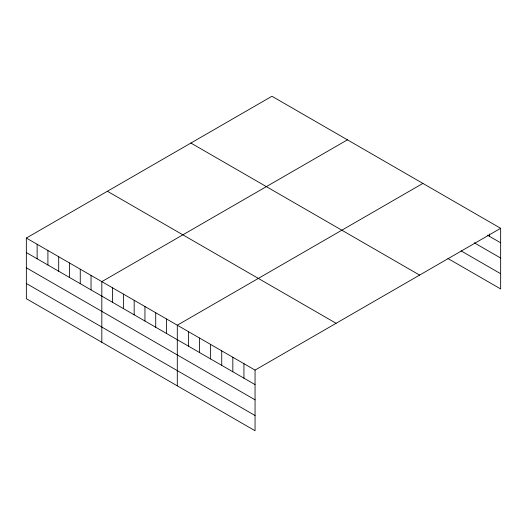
<?xml version="1.0" encoding="UTF-8"?>
<svg xmlns="http://www.w3.org/2000/svg" width="527" height="527" viewBox="0 0 527 527"><rect width="100%" height="100%" fill="white"/><g stroke="black" fill="none" stroke-linecap="round" stroke-linejoin="round"><path stroke-width="0.79" d="M26.35 238.052L255.055 370.092L255.055 430.743L26.35 298.697L26.35 238.052L271.945 96.257L500.65 228.303L500.65 288.948L447.884 258.48M347.418 139.833L101.823 281.629L101.823 342.273M422.891 183.409L177.296 325.199L177.296 385.85M255.055 370.092L500.65 228.303M487.462 235.187L500.65 242.802M474.267 242.802L500.65 258.032M461.079 250.872L500.65 273.717M190.899 143.054L419.604 275.094M107.396 191.261L336.101 323.301M26.35 252.558L255.055 384.598M26.35 267.788L255.055 399.828M26.35 283.473L255.055 415.513M489.543 233.975L489.543 236.392M243.942 363.683L243.942 378.188M232.835 357.266L232.835 371.772M221.729 350.857L221.729 365.356M210.622 344.441L210.622 358.946M199.509 338.024L199.509 352.53M188.402 331.615L188.402 346.12M166.512 318.973L166.512 333.479M155.728 312.748L155.728 327.254M144.951 306.523L144.951 321.029M134.168 300.304L134.168 314.803M123.384 294.079L123.384 308.585M112.607 287.854L112.607 302.36M91.039 275.404L91.039 289.909M80.256 269.178L80.256 283.684M69.478 262.953L69.478 277.459M58.695 256.728L58.695 271.234M47.911 250.503L47.911 265.009M37.134 244.278L37.134 258.783"/></g></svg>
